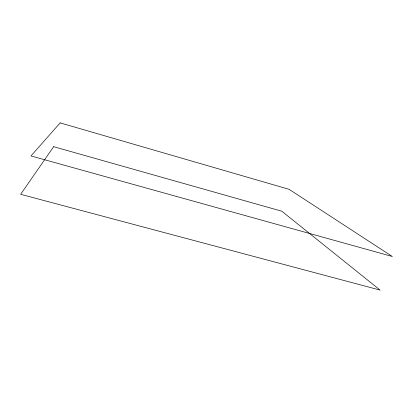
<?xml version="1.0" encoding="UTF-8"?>
<svg xmlns="http://www.w3.org/2000/svg" width="413" height="413" viewBox="0 0 413 413"><rect width="100%" height="100%" fill="white"/><g stroke="black" fill="none" stroke-linecap="round" stroke-linejoin="round"><path stroke-width="0.62" d="M53.654 146.687L20.65 194.311L380.125 290.112L281.811 211.213L53.654 146.687M60.164 122.888L30.965 155.938L392.35 256.514L289.1 189.33L60.164 122.888"/></g></svg>
